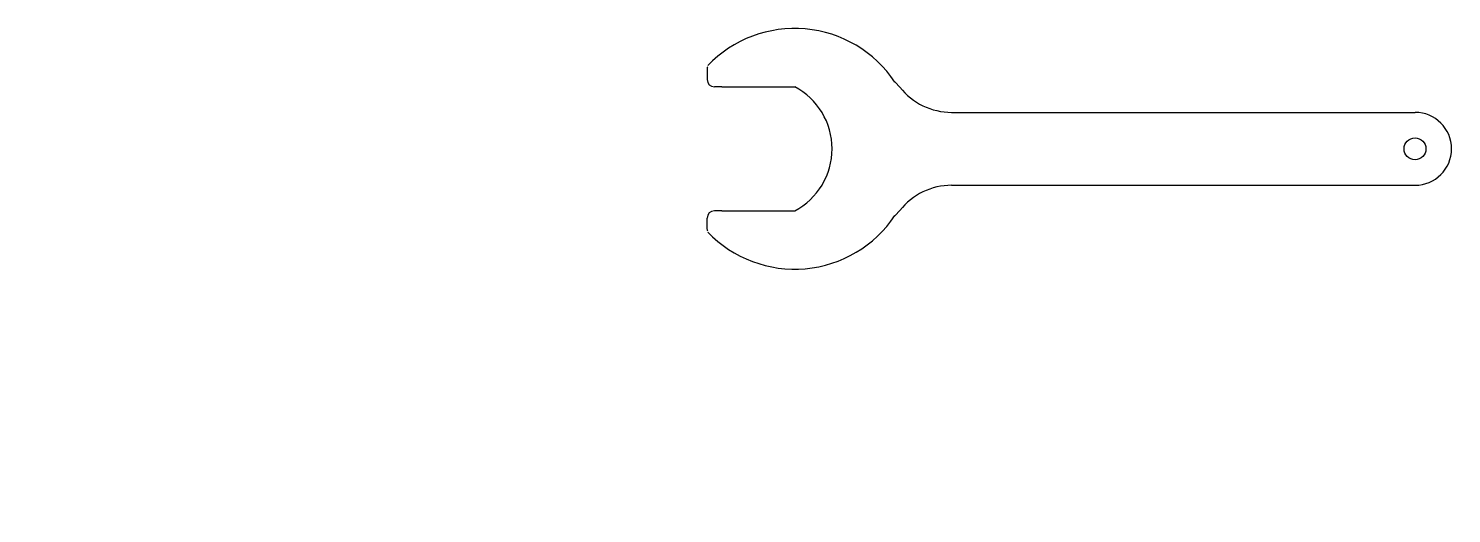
# Model space of a CAD drawing. Header units: millimetres. Extents: x 0 to 390, y 0 to 133.
import ezdxf

# ---------------------------------------------------------------- set-up
doc = ezdxf.new("R2010")
doc.units = ezdxf.units.MM
doc.layers.add('Wrench', color=7, linetype='CONTINUOUS', lineweight=25)

msp = doc.modelspace()

# ---------------------------------------------------------------- linework, layer by layer
at = {"layer": 'Wrench'}
for p, q in [((186, 122), (186, 119)), ((190, 117), (188, 117)), ((190, 117), (210, 117)), ((238.9, 116.8), (237.4, 118.4)), ((253, 110), (380, 110)), ((253, 90), (380, 90)), ((190, 83), (188, 83)), ((190, 83), (210, 83)), ((238.9, 83.2), (237.4, 81.6)), ((186, 78), (186, 81))]:
    msp.add_line(p, q, dxfattribs=at)
msp.add_circle((380, 100), 3, dxfattribs=at)
for centre, radius, start, end in [((210, 100), 33, 33.6901, 136.2189), ((186.5, 122.1), 0.51, 126.8699, 180), ((188, 119), 2, 180, 270), ((201, 100), 19.24, 0, 62.1027), ((253, 128), 18, 218.1572, 270), ((380, 100), 10, 270, 90), ((380, 100), 10, 270, 90), ((201, 100), 19.24, 297.8973, 0), ((253, 72), 18, 90, 141.8428), ((188, 81), 2, 90, 180), ((210, 100), 33, 223.7811, 326.3099), ((186.5, 77.9), 0.51, 180, 233.1301), ((0, 0), 0, 0, 0), ((0, 0), 0, 0, 0)]:
    msp.add_arc(centre, radius, start, end, dxfattribs=at)

doc.saveas('drawing.dxf')
